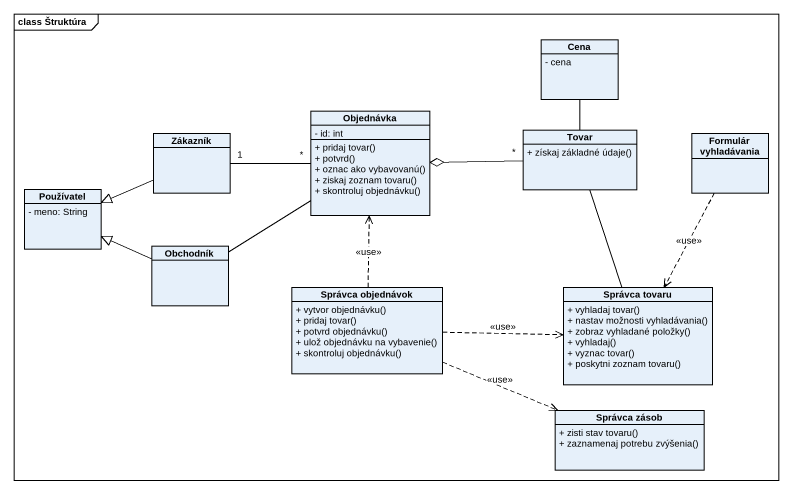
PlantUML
@startuml
mainframe class Štruktúra
hide circle
hide empty members
skinparam classAttributeIconSize 0
class Cena {
  - cena
}
class Objednávka {
  - id: int
  + pridaj tovar()
  + potvrd()
  + oznac ako vybavovanú()
  + ziskaj zoznam tovaru()
  + skontroluj objednávku()
}
class Tovar {
  + získaj základné údaje()
}
class Zákazník
class "Formulár vyhladávania" as Formulár_vyhladávania
class Používatel {
  - meno: String
}
class Obchodník
class "Správca objednávok" as Správca_objednávok {
  + vytvor objednávku()
  + pridaj tovar()
  + potvrd objednávku()
  + ulož objednávku na vybavenie()
  + skontroluj objednávku()
}
class "Správca tovaru" as Správca_tovaru {
  + vyhladaj tovar()
  + nastav možnosti vyhladávania()
  + zobraz vyhladané položky()
  + vyhladaj()
  + vyznac tovar()
  + poskytni zoznam tovaru()
}
class "Správca zásob" as Správca_zásob {
  + zisti stav tovaru()
  + zaznamenaj potrebu zvýšenia()
}
Cena -- Tovar
Tovar "*" -left-o Objednávka
Zákazník "1" -right- "*" Objednávka
Zákazník -left-|> Používatel
Formulár_vyhladávania ..> Správca_tovaru : <<use>>
Obchodník -up- Objednávka
Obchodník -left-|> Používatel
Správca_objednávok .up.> Objednávka : <<use>>
Správca_objednávok .right.> Správca_tovaru : <<use>>
Správca_objednávok .right.> Správca_zásob : <<use>>
Správca_tovaru -up- Tovar
@enduml
